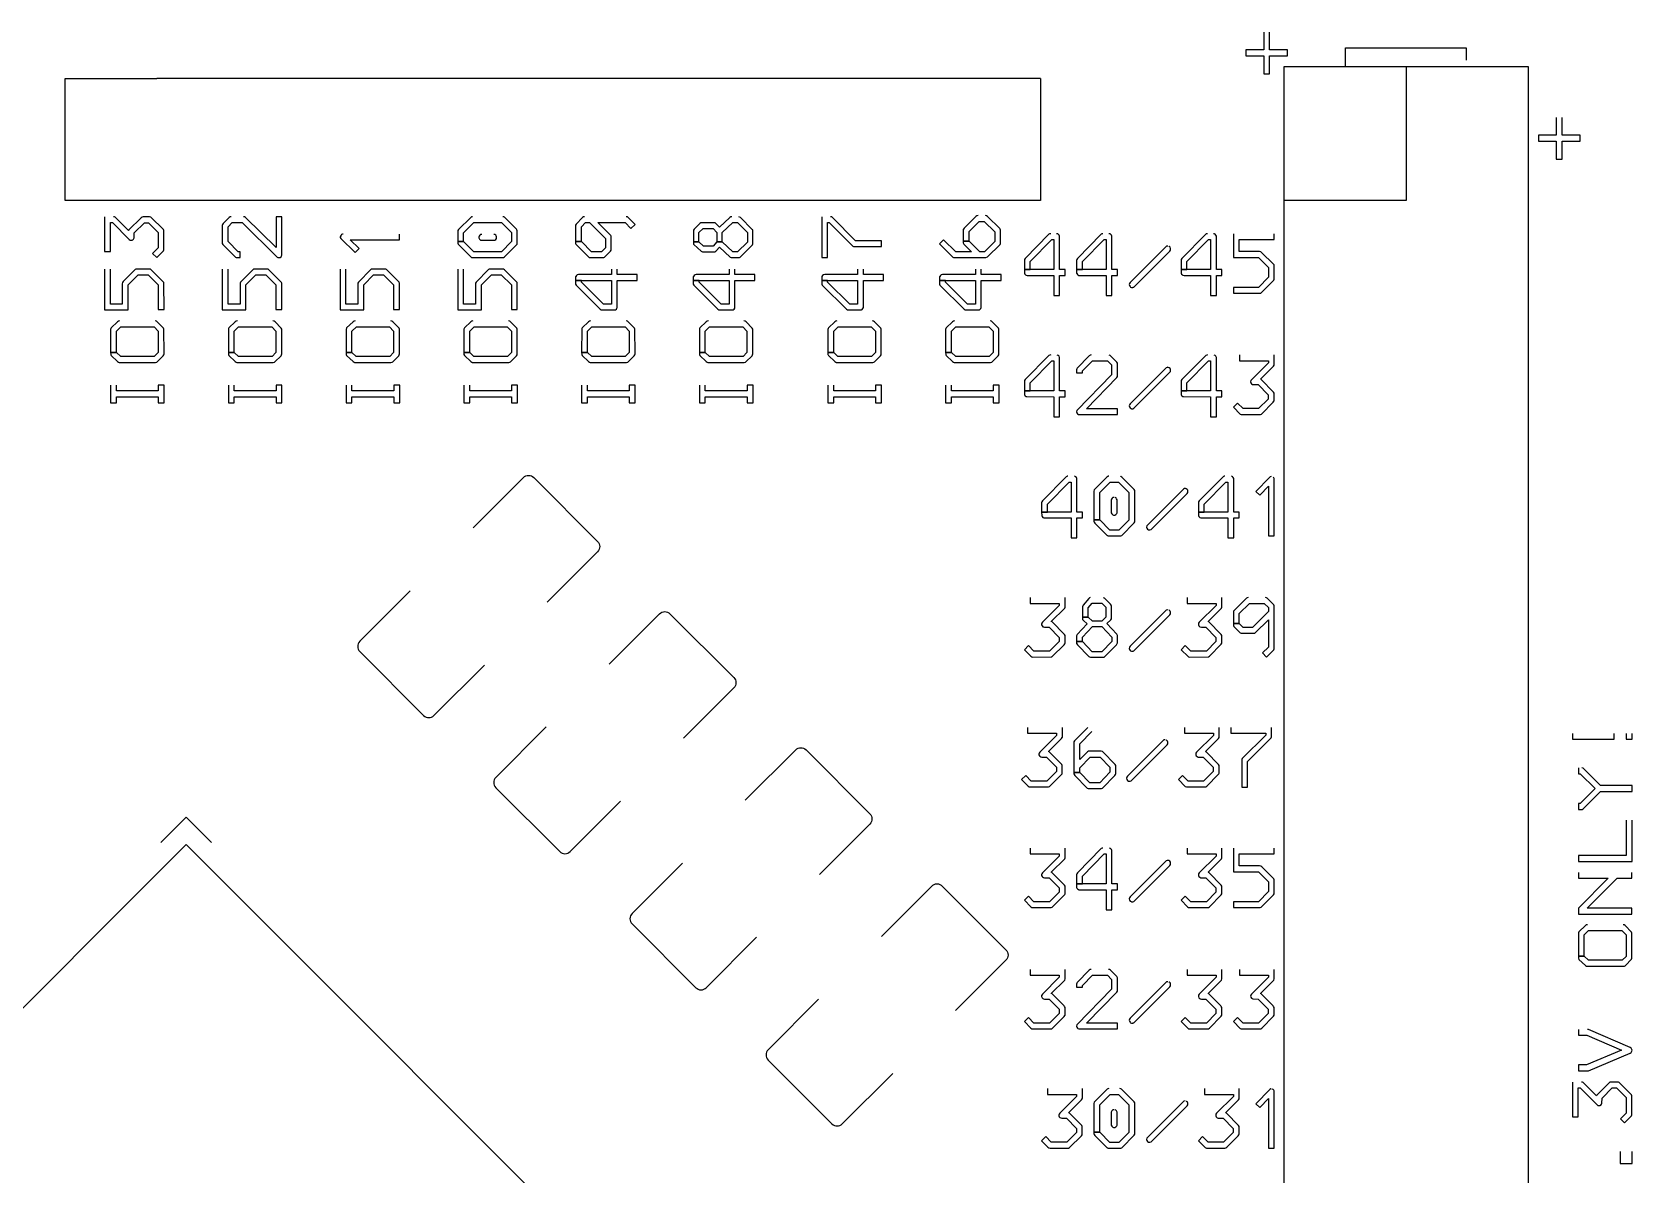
# Model space of a CAD drawing. Extents: x -1 to 99, y 1 to 53.
# Drawn here: x 65.62 to 98.96, y 29.22 to 53.04 of the extents above; entities that cross this region are included whole.
import ezdxf

# ---------------------------------------------------------------- set-up
doc = ezdxf.new("R2010")
doc.units = 0
doc.layers.add('gto', color=1, linetype='CONTINUOUS')

msp = doc.modelspace()

# ---------------------------------------------------------------- linework, layer by layer
at = {"layer": 'gto', "color": 1}
for points in [[(91.287783, 53.035306), (91.287783, 52.661925), (90.914402, 52.661925), (90.914402, 52.537465), (91.287783, 52.537465), (91.287783, 52.164084), (91.409703, 52.164084), (91.409703, 52.537465), (91.783084, 52.537465), (91.783084, 52.661925), (91.409703, 52.661925), (91.409703, 53.035306)], [(92.994406, 52.317775), (92.994406, 52.705105), (95.504181, 52.705105), (95.504181, 52.451105)], [(86.634993, 52.063774), (86.634993, 49.523769), (66.314953, 49.523769), (66.314953, 52.063774), (68.219956, 52.063774)], [(86.634993, 52.063774), (68.219956, 52.063774)], [(96.795144, 52.317775), (96.795144, 6.089682), (91.715133, 6.089682), (91.715133, 52.317775), (96.795144, 52.317775)], [(94.255139, 52.317775), (94.255139, 49.523769), (91.715133, 49.523769)], [(97.383795, 51.257303), (97.383795, 50.883922), (97.010414, 50.883922), (97.010414, 50.759462), (97.383795, 50.759462), (97.383795, 50.386081), (97.505715, 50.386081), (97.505715, 50.759462), (97.879096, 50.759462), (97.879096, 50.883922), (97.505715, 50.883922), (97.505715, 51.257303)], [(67.132834, 49.186178), (67.132834, 48.462277), (67.254755, 48.462277), (67.254755, 49.064258), (67.297935, 49.064258), (67.645915, 48.713737), (67.666745, 48.700017), (67.689095, 48.695957), (67.712465, 48.700017), (67.723135, 48.705607), (67.739895, 48.722877), (67.749045, 48.744217), (67.750056, 48.850898), (67.963416, 49.061718), (68.049776, 49.061718), (68.250437, 48.861058), (68.250437, 48.535937), (68.133596, 48.421637), (68.219956, 48.335277), (68.362197, 48.479037), (68.371347, 48.500377), (68.371347, 48.897638), (68.362197, 48.918968), (68.354577, 48.929638), (68.106676, 49.173478), (68.096006, 49.179068), (68.072636, 49.183638), (67.938016, 49.183638), (67.914656, 49.179068), (67.894836, 49.165858), (67.641345, 48.914398), (67.636265, 48.904238), (67.635755, 48.899158), (67.354835, 49.176018), (67.344165, 49.181608), (67.320795, 49.186178)], [(69.7719, 49.186178), (69.748539, 49.181608), (69.728719, 49.168398), (69.604259, 49.043938), (69.591059, 49.024128), (69.587499, 49.012948), (69.587499, 48.629917), (69.596639, 48.608577), (69.86233, 48.344927), (69.873, 48.339337), (69.89636, 48.335277), (69.95986, 48.335277), (69.95986, 48.457197), (69.91922, 48.457197), (69.708399, 48.668017), (69.708399, 48.977898), (69.79476, 49.064258), (70.0005, 49.064258), (70.733551, 48.344927), (70.744221, 48.339337), (70.767582, 48.335277), (70.789942, 48.339337), (70.810762, 48.353057), (70.823972, 48.372357), (70.827532, 48.383537), (70.828542, 49.186178), (70.706621, 49.186178), (70.706621, 48.543557), (70.06908, 49.168398), (70.04826, 49.181608), (70.0259, 49.186178)], [(74.80365, 49.186178), (74.78079, 49.181608), (74.76301, 49.168398), (74.511549, 48.919478), (74.498349, 48.898138), (74.494789, 48.887478), (74.493769, 48.673097), (74.615689, 48.673097), (74.615689, 48.848358), (74.82905, 49.064258), (75.405631, 49.064258), (75.613911, 48.855978), (75.613911, 48.668017), (75.403091, 48.457197), (74.82905, 48.457197), (74.615689, 48.673097), (74.493769, 48.673097), (74.494789, 48.634997), (74.503929, 48.613657), (74.77013, 48.344927), (74.77927, 48.339337), (74.80365, 48.335277), (75.438151, 48.336297), (75.449321, 48.339337), (75.469131, 48.353057), (75.725671, 48.609087), (75.731261, 48.618737), (75.734821, 48.630937), (75.734821, 48.893568), (75.725671, 48.914908), (75.718051, 48.924558), (75.465581, 49.176018), (75.455931, 49.181608), (75.431031, 49.186178)], [(77.135374, 49.186178), (77.112014, 49.181608), (77.092194, 49.168398), (76.957574, 49.035298), (76.948434, 49.013458), (76.947414, 48.668017), (77.069334, 48.668017), (77.069334, 48.975358), (77.158234, 49.064258), (77.236974, 49.064258), (77.569715, 48.734057), (77.569715, 48.535937), (77.490975, 48.457197), (77.280155, 48.457197), (77.069334, 48.668017), (76.947414, 48.668017), (76.948434, 48.630937), (76.951994, 48.618737), (76.957574, 48.609087), (77.221734, 48.344927), (77.231394, 48.339337), (77.257295, 48.335277), (77.527045, 48.336297), (77.538735, 48.339337), (77.548385, 48.344927), (77.673855, 48.469897), (77.687065, 48.489197), (77.690625, 48.500377), (77.690625, 48.770638), (77.687065, 48.782828), (77.681475, 48.792478), (77.409695, 49.064258), (77.978656, 49.064258), (78.103116, 48.939798), (78.189476, 49.026158), (78.047236, 49.168398), (78.027426, 49.181608), (78.004056, 49.186178)], [(80.2037, 49.186178), (80.18084, 49.182618), (80.16306, 49.173478), (79.94462, 48.970278), (79.86588, 49.050038), (79.85572, 49.056638), (79.8354, 49.061718), (79.581399, 49.061718), (79.559559, 49.057148), (79.540759, 49.043938), (79.418839, 48.927098), (79.407159, 48.907288), (79.403599, 48.883918), (79.403599, 48.662937), (79.517899, 48.662937), (79.517899, 48.858518), (79.604259, 48.942338), (79.81254, 48.942338), (79.89128, 48.861058), (79.89128, 48.665477), (80.00558, 48.665477), (80.00558, 48.858518), (80.22656, 49.069338), (80.320541, 49.069338), (80.531361, 48.858518), (80.531361, 48.657857), (80.320541, 48.457197), (80.22656, 48.457197), (80.00558, 48.665477), (79.89128, 48.665477), (79.81254, 48.576577), (79.616959, 48.576577), (79.517899, 48.662937), (79.403599, 48.662937), (79.403599, 48.617217), (79.409699, 48.605537), (79.562099, 48.471417), (79.591059, 48.458217), (79.8476, 48.458217), (79.87046, 48.468377), (79.88112, 48.477517), (79.9497, 48.553717), (80.17322, 48.346457), (80.19202, 48.336297), (80.345941, 48.335277), (80.367281, 48.339337), (80.377441, 48.344927), (80.627881, 48.591817), (80.635501, 48.604517), (80.641091, 48.619757), (80.643121, 48.634997), (80.643121, 48.911858), (80.627881, 48.922018), (80.386581, 49.168398), (80.348481, 49.186178)], [(82.078224, 49.186178), (82.078224, 48.335277), (82.200144, 48.335277), (82.200144, 49.064258), (82.235704, 49.064258), (82.726945, 48.575057), (82.736595, 48.568957), (82.748285, 48.564897), (83.320287, 48.563877), (83.320287, 48.685797), (82.784346, 48.685797), (82.295655, 49.176018), (82.286005, 49.181608), (82.261105, 49.186178)], [(85.334511, 49.209038), (85.311151, 49.204468), (85.291331, 49.191258), (85.04495, 48.949958), (85.03175, 48.928618), (85.02819, 48.917958), (85.02717, 48.675637), (85.14909, 48.675637), (85.14909, 48.878838), (85.359911, 49.087118), (85.464051, 49.087118), (85.682491, 48.871218), (85.682491, 48.668017), (85.469131, 48.457197), (85.370071, 48.457197), (85.14909, 48.675637), (85.02717, 48.675637), (85.02819, 48.640077), (85.03733, 48.618737), (85.19735, 48.457197), (84.87223, 48.457197), (84.618229, 48.708657), (84.534409, 48.624837), (84.8128, 48.344927), (84.82347, 48.339337), (84.84683, 48.335277), (85.494531, 48.335277), (85.535171, 48.353057), (85.794252, 48.611117), (85.803402, 48.632457), (85.803402, 48.907798), (85.794252, 48.929128), (85.786632, 48.939798), (85.532631, 49.191258), (85.511811, 49.204468), (85.489451, 49.209038)], [(72.106164, 48.825498), (72.088384, 48.822958), (72.073654, 48.815848), (72.061974, 48.803658), (72.045714, 48.770128), (72.046224, 48.756918), (72.056384, 48.736597), (72.357625, 48.441957), (72.436365, 48.528317), (72.248404, 48.708657), (73.282187, 48.708657), (73.282187, 48.825498)], [(74.99415, 48.817878), (74.97079, 48.813308), (74.95097, 48.800098), (74.93777, 48.780288), (74.93421, 48.769108), (74.93421, 48.744217), (74.94335, 48.722877), (74.96012, 48.705607), (74.97079, 48.700017), (74.99415, 48.695957), (75.255271, 48.696977), (75.266441, 48.700017), (75.286251, 48.713737), (75.299461, 48.733037), (75.303021, 48.744217), (75.303021, 48.769108), (75.293871, 48.790448), (75.286251, 48.800098), (75.266441, 48.813308), (75.24307, 48.817878)], [(86.848354, 48.833118), (86.822454, 48.828548), (86.812794, 48.822958), (86.317493, 48.320037), (86.304293, 48.298697), (86.300733, 48.288037), (86.299713, 48.086356), (86.421633, 48.086356), (86.421633, 48.251457), (86.873754, 48.711197), (86.911854, 48.711197), (86.911854, 48.086356), (86.299713, 48.086356), (86.300733, 48.012696), (86.309873, 47.991356), (86.327153, 47.974086), (86.337313, 47.968496), (86.360673, 47.964436), (86.911854, 47.964436), (86.911854, 47.547875), (87.033774, 47.547875), (87.033774, 47.964436), (87.148074, 47.964436), (87.148074, 48.086356), (87.033774, 48.086356), (87.032764, 48.784348), (87.023614, 48.805688), (87.006854, 48.822958), (86.996184, 48.828548), (86.972814, 48.833118)], [(87.935476, 48.833118), (87.911606, 48.828548), (87.901956, 48.822958), (87.407155, 48.320037), (87.391915, 48.298697), (87.386835, 48.276857), (87.386835, 48.086356), (87.508755, 48.086356), (87.508755, 48.251457), (87.963416, 48.711197), (88.001516, 48.711197), (88.001516, 48.086356), (87.386835, 48.086356), (87.388365, 48.012696), (87.391915, 48.001516), (87.407155, 47.982216), (87.416305, 47.974086), (87.436625, 47.965456), (88.001516, 47.964436), (88.001516, 47.547875), (88.123436, 47.547875), (88.123436, 47.964436), (88.237736, 47.964436), (88.237736, 48.086356), (88.123436, 48.086356), (88.122426, 48.784348), (88.113276, 48.805688), (88.096516, 48.822958), (88.085846, 48.828548), (88.062476, 48.833118)], [(90.1148, 48.833118), (90.08991, 48.828548), (90.07162, 48.815338), (89.583939, 48.320037), (89.570739, 48.298697), (89.567179, 48.288037), (89.566159, 48.086356), (89.688079, 48.086356), (89.688079, 48.251457), (90.1402, 48.711197), (90.18084, 48.711197), (90.18084, 48.086356), (89.566159, 48.086356), (89.567179, 48.012696), (89.576319, 47.991356), (89.593599, 47.974086), (89.603759, 47.968496), (89.627119, 47.964436), (90.18084, 47.964436), (90.18084, 47.547875), (90.302761, 47.547875), (90.302761, 47.964436), (90.414521, 47.964436), (90.414521, 48.086356), (90.302761, 48.086356), (90.301751, 48.784348), (90.291591, 48.805688), (90.273301, 48.822958), (90.263651, 48.828548), (90.2418, 48.833118)], [(90.655821, 48.833118), (90.655821, 48.340357), (91.176522, 48.340357), (91.384803, 48.132076), (91.384803, 47.926336), (91.176522, 47.715515), (90.660901, 47.715515), (90.660901, 47.593595), (91.212592, 47.594615), (91.224282, 47.597655), (91.234442, 47.603245), (91.496563, 47.866896), (91.505713, 47.888236), (91.505713, 48.170176), (91.502153, 48.181356), (91.496563, 48.190496), (91.235962, 48.450597), (91.225292, 48.457197), (91.201922, 48.462277), (90.777742, 48.462277), (90.777742, 48.711197), (91.506723, 48.711197), (91.506723, 48.833118)], [(89.286759, 48.576577), (89.262889, 48.572007), (89.253239, 48.566417), (88.504437, 47.817116), (88.489197, 47.797306), (88.484117, 47.773936), (88.489197, 47.751586), (88.504437, 47.730755), (88.513587, 47.722625), (88.533907, 47.713995), (88.557277, 47.713995), (88.568447, 47.717035), (88.579117, 47.722625), (89.329939, 48.472437), (89.343149, 48.491737), (89.346709, 48.502917), (89.346709, 48.528317), (89.337559, 48.550157), (89.320799, 48.566417), (89.310129, 48.572007)], [(67.132834, 48.096516), (67.132834, 47.245614), (67.625595, 47.245614), (67.625595, 47.768856), (67.833876, 47.974596), (68.039616, 47.974596), (68.250437, 47.766316), (68.250437, 47.253235), (68.372357, 47.253235), (68.371347, 47.804416), (68.367787, 47.815596), (68.362197, 47.824736), (68.099056, 48.086356), (68.088386, 48.091946), (68.065016, 48.096516), (67.808476, 48.096516), (67.784606, 48.091946), (67.774946, 48.086356), (67.523995, 47.834896), (67.508755, 47.815086), (67.503675, 47.791716), (67.503675, 47.367535), (67.254755, 47.367535), (67.254755, 48.096516)], [(69.586479, 48.096516), (69.586479, 47.245614), (70.07924, 47.245614), (70.07924, 47.768856), (70.287521, 47.974596), (70.493261, 47.974596), (70.704081, 47.766316), (70.704081, 47.253235), (70.826002, 47.253235), (70.824992, 47.804416), (70.821432, 47.815596), (70.815842, 47.824736), (70.552701, 48.086356), (70.542031, 48.091946), (70.518661, 48.096516), (70.262121, 48.096516), (70.23774, 48.091946), (70.2286, 48.086356), (69.9685, 47.825246), (69.95834, 47.803906), (69.95732, 47.367535), (69.708399, 47.367535), (69.708399, 48.096516)], [(72.040124, 48.096516), (72.040124, 47.245614), (72.532885, 47.245614), (72.532885, 47.768856), (72.741165, 47.974596), (72.946906, 47.974596), (73.157726, 47.766316), (73.157726, 47.253235), (73.279647, 47.253235), (73.278637, 47.804416), (73.275077, 47.815596), (73.269487, 47.824736), (73.006346, 48.086356), (72.995676, 48.091946), (72.972306, 48.096516), (72.715765, 48.096516), (72.691385, 48.091946), (72.682235, 48.086356), (72.422145, 47.825246), (72.411985, 47.803906), (72.410965, 47.367535), (72.162044, 47.367535), (72.162044, 48.096516)], [(74.493769, 48.096516), (74.493769, 47.245614), (74.98653, 47.245614), (74.98653, 47.768856), (75.19481, 47.974596), (75.400551, 47.974596), (75.611371, 47.766316), (75.611371, 47.253235), (75.733291, 47.253235), (75.732281, 47.804416), (75.728721, 47.815596), (75.723131, 47.824736), (75.469131, 48.078736), (75.449321, 48.091946), (75.425951, 48.096516), (75.16941, 48.096516), (75.14503, 48.091946), (75.13589, 48.086356), (74.87579, 47.825246), (74.86563, 47.803906), (74.86461, 47.367535), (74.615689, 47.367535), (74.615689, 48.096516)], [(77.694175, 48.096516), (77.694175, 47.982216), (77.008374, 47.982216), (76.985014, 47.977646), (76.965194, 47.964436), (76.951994, 47.943096), (76.948434, 47.932436), (76.947414, 47.860296), (77.694175, 47.860296), (77.694175, 47.367535), (77.529075, 47.367535), (77.069334, 47.822196), (77.069334, 47.860296), (76.947414, 47.860296), (76.948434, 47.781046), (76.957574, 47.759206), (77.460495, 47.263395), (77.481325, 47.249674), (77.503675, 47.245614), (77.767336, 47.246634), (77.778506, 47.249674), (77.798316, 47.263395), (77.811526, 47.284225), (77.815086, 47.294895), (77.816096, 47.860296), (78.232656, 47.860296), (78.232656, 47.982216), (77.816096, 47.982216), (77.816096, 48.096516)], [(80.14782, 48.096516), (80.14782, 47.982216), (79.462019, 47.982216), (79.438659, 47.977646), (79.418839, 47.964436), (79.405639, 47.943096), (79.402079, 47.932436), (79.401059, 47.860296), (80.14782, 47.860296), (80.14782, 47.367535), (79.98272, 47.367535), (79.522979, 47.822196), (79.522979, 47.860296), (79.401059, 47.860296), (79.402079, 47.781046), (79.411219, 47.759206), (79.91414, 47.263395), (79.93497, 47.249674), (79.95732, 47.245614), (80.22097, 47.246634), (80.23215, 47.249674), (80.251961, 47.263395), (80.265171, 47.284225), (80.268731, 47.294895), (80.269741, 47.860296), (80.686301, 47.860296), (80.686301, 47.982216), (80.269741, 47.982216), (80.269741, 48.096516)], [(82.824986, 48.096516), (82.824986, 47.982216), (82.139184, 47.982216), (82.115824, 47.977646), (82.096004, 47.964436), (82.082804, 47.943096), (82.079244, 47.932436), (82.078224, 47.860296), (82.824986, 47.860296), (82.824986, 47.367535), (82.659885, 47.367535), (82.200144, 47.822196), (82.200144, 47.860296), (82.078224, 47.860296), (82.079244, 47.781046), (82.088384, 47.759206), (82.591305, 47.263395), (82.612135, 47.249674), (82.634485, 47.245614), (82.898146, 47.246634), (82.909316, 47.249674), (82.919986, 47.255265), (82.936746, 47.273555), (82.945896, 47.294895), (82.946906, 47.860296), (83.363467, 47.860296), (83.363467, 47.982216), (82.946906, 47.982216), (82.946906, 48.096516)], [(85.278631, 48.096516), (85.278631, 47.982216), (84.592829, 47.982216), (84.569469, 47.977646), (84.549649, 47.964436), (84.536449, 47.943096), (84.532889, 47.932436), (84.531869, 47.860296), (85.278631, 47.860296), (85.278631, 47.367535), (85.11353, 47.367535), (84.653789, 47.822196), (84.653789, 47.860296), (84.531869, 47.860296), (84.532889, 47.781046), (84.542029, 47.759206), (85.04495, 47.263395), (85.06578, 47.249674), (85.08813, 47.245614), (85.351791, 47.246634), (85.362961, 47.249674), (85.373631, 47.255265), (85.390391, 47.273555), (85.399541, 47.294895), (85.400551, 47.860296), (85.817112, 47.860296), (85.817112, 47.982216), (85.400551, 47.982216), (85.400551, 48.096516)], [(67.447795, 47.017014), (67.424435, 47.012444), (67.404615, 46.999234), (67.271525, 46.869694), (67.264915, 46.860044), (67.259835, 46.834134), (67.259835, 46.359153), (67.381755, 46.359153), (67.381755, 46.806194), (67.473195, 46.895094), (68.164076, 46.895094), (68.250437, 46.806194), (68.250437, 46.356613), (68.169156, 46.277873), (67.470655, 46.277873), (67.381755, 46.359153), (67.259835, 46.359153), (67.261365, 46.318003), (67.264915, 46.306323), (67.271525, 46.296163), (67.404615, 46.171192), (67.424935, 46.155952), (67.435095, 46.151892), (68.194556, 46.150872), (68.219956, 46.154932), (68.230626, 46.160522), (68.357117, 46.288033), (68.368297, 46.307333), (68.372357, 46.331213), (68.371347, 46.843784), (68.362197, 46.865124), (68.232656, 46.999234), (68.214376, 47.012444), (68.189476, 47.017014)], [(69.90144, 47.017014), (69.87808, 47.012444), (69.85826, 46.999234), (69.724659, 46.869694), (69.718559, 46.860044), (69.714499, 46.847854), (69.713479, 46.359153), (69.8354, 46.359153), (69.8354, 46.806194), (69.92684, 46.895094), (70.617721, 46.895094), (70.704081, 46.806194), (70.704081, 46.356613), (70.622801, 46.277873), (69.9243, 46.277873), (69.8354, 46.359153), (69.713479, 46.359153), (69.714499, 46.318003), (69.724659, 46.296163), (69.85826, 46.171192), (69.87858, 46.155952), (69.88874, 46.151892), (70.648201, 46.150872), (70.673601, 46.154932), (70.684271, 46.160522), (70.810762, 46.288033), (70.821942, 46.307333), (70.826002, 46.331213), (70.824992, 46.843784), (70.815842, 46.865124), (70.686301, 46.999234), (70.668021, 47.012444), (70.643121, 47.017014)], [(72.355085, 47.017014), (72.331725, 47.012444), (72.311905, 46.999234), (72.178304, 46.869694), (72.172204, 46.860044), (72.168144, 46.847854), (72.167124, 46.359153), (72.289045, 46.359153), (72.289045, 46.806194), (72.380485, 46.895094), (73.071366, 46.895094), (73.157726, 46.806194), (73.157726, 46.356613), (73.076446, 46.277873), (72.377945, 46.277873), (72.289045, 46.359153), (72.167124, 46.359153), (72.168144, 46.318003), (72.178304, 46.296163), (72.311905, 46.171192), (72.332225, 46.155952), (72.342385, 46.151892), (73.101846, 46.150872), (73.127246, 46.154932), (73.137916, 46.160522), (73.264407, 46.288033), (73.275587, 46.307333), (73.279647, 46.331213), (73.278637, 46.843784), (73.269487, 46.865124), (73.139946, 46.999234), (73.121666, 47.012444), (73.096766, 47.017014)], [(74.80873, 47.017014), (74.78537, 47.012444), (74.76555, 46.999234), (74.631949, 46.869694), (74.625849, 46.860044), (74.621789, 46.847854), (74.620769, 46.359153), (74.742689, 46.359153), (74.742689, 46.806194), (74.83413, 46.895094), (75.525011, 46.895094), (75.611371, 46.806194), (75.611371, 46.356613), (75.530091, 46.277873), (74.83159, 46.277873), (74.742689, 46.359153), (74.620769, 46.359153), (74.621789, 46.318003), (74.631949, 46.296163), (74.76555, 46.171192), (74.78587, 46.155952), (74.79603, 46.151892), (75.555491, 46.150872), (75.580891, 46.154932), (75.591561, 46.160522), (75.718051, 46.288033), (75.729231, 46.307333), (75.733291, 46.331213), (75.732281, 46.843784), (75.723131, 46.865124), (75.593591, 46.999234), (75.575311, 47.012444), (75.550411, 47.017014)], [(77.262375, 47.017014), (77.239014, 47.012444), (77.219194, 46.999234), (77.085594, 46.869694), (77.079494, 46.860044), (77.075434, 46.847854), (77.074414, 46.359153), (77.196334, 46.359153), (77.196334, 46.806194), (77.287775, 46.895094), (77.978656, 46.895094), (78.065016, 46.806194), (78.065016, 46.356613), (77.983736, 46.277873), (77.285235, 46.277873), (77.196334, 46.359153), (77.074414, 46.359153), (77.075434, 46.318003), (77.085594, 46.296163), (77.219194, 46.171192), (77.239514, 46.155952), (77.249674, 46.151892), (78.009136, 46.150872), (78.034536, 46.154932), (78.045206, 46.160522), (78.171696, 46.288033), (78.182876, 46.307333), (78.186936, 46.331213), (78.185926, 46.843784), (78.176776, 46.865124), (78.047236, 46.999234), (78.028956, 47.012444), (78.004056, 47.017014)], [(79.716019, 47.017014), (79.692659, 47.012444), (79.672839, 46.999234), (79.539239, 46.869694), (79.533139, 46.860044), (79.529079, 46.847854), (79.528059, 46.359153), (79.649979, 46.359153), (79.649979, 46.806194), (79.741419, 46.895094), (80.432301, 46.895094), (80.518661, 46.806194), (80.518661, 46.356613), (80.437381, 46.277873), (79.738879, 46.277873), (79.649979, 46.359153), (79.528059, 46.359153), (79.529079, 46.318003), (79.539239, 46.296163), (79.672839, 46.171192), (79.693159, 46.155952), (79.703319, 46.151892), (80.462781, 46.150872), (80.488181, 46.154932), (80.498851, 46.160522), (80.625341, 46.288033), (80.636521, 46.307333), (80.640581, 46.331213), (80.639571, 46.843784), (80.630421, 46.865124), (80.500881, 46.999234), (80.482601, 47.012444), (80.457701, 47.017014)], [(82.393185, 47.017014), (82.369825, 47.012444), (82.350005, 46.999234), (82.216914, 46.869694), (82.210304, 46.860044), (82.205224, 46.834134), (82.205224, 46.359153), (82.327145, 46.359153), (82.327145, 46.806194), (82.418585, 46.895094), (83.109466, 46.895094), (83.195826, 46.806194), (83.195826, 46.356613), (83.114546, 46.277873), (82.416045, 46.277873), (82.327145, 46.359153), (82.205224, 46.359153), (82.206754, 46.318003), (82.210304, 46.306323), (82.216914, 46.296163), (82.350005, 46.171192), (82.370325, 46.155952), (82.380485, 46.151892), (83.139946, 46.150872), (83.165346, 46.154932), (83.176016, 46.160522), (83.302507, 46.288033), (83.314197, 46.307333), (83.317747, 46.331213), (83.316737, 46.843784), (83.307587, 46.865124), (83.178046, 46.999234), (83.159756, 47.012444), (83.134866, 47.017014)], [(84.84683, 47.017014), (84.82347, 47.012444), (84.80365, 46.999234), (84.670559, 46.869694), (84.663949, 46.860044), (84.658869, 46.834134), (84.658869, 46.359153), (84.78079, 46.359153), (84.78079, 46.806194), (84.87223, 46.895094), (85.563111, 46.895094), (85.649471, 46.806194), (85.649471, 46.356613), (85.568191, 46.277873), (84.86969, 46.277873), (84.78079, 46.359153), (84.658869, 46.359153), (84.660399, 46.318003), (84.663949, 46.306323), (84.670559, 46.296163), (84.80365, 46.171192), (84.82397, 46.155952), (84.83413, 46.151892), (85.593591, 46.150872), (85.618991, 46.154932), (85.629661, 46.160522), (85.756152, 46.288033), (85.767332, 46.307333), (85.771392, 46.331213), (85.770382, 46.843784), (85.761232, 46.865124), (85.631691, 46.999234), (85.613411, 47.012444), (85.588511, 47.017014)], [(86.848354, 46.306323), (86.834134, 46.305303), (86.812794, 46.296673), (86.317493, 45.793242), (86.304293, 45.772412), (86.299713, 45.750062), (86.299713, 45.559561), (86.421633, 45.559561), (86.421633, 45.724661), (86.873754, 46.184402), (86.911854, 46.184402), (86.911854, 45.559561), (86.299713, 45.559561), (86.300733, 45.486411), (86.309873, 45.465071), (86.317493, 45.455421), (86.337313, 45.442211), (86.348483, 45.438651), (86.911854, 45.437641), (86.911854, 45.02108), (87.033774, 45.02108), (87.033774, 45.437641), (87.148074, 45.437641), (87.148074, 45.559561), (87.033774, 45.559561), (87.032764, 46.257553), (87.023614, 46.279393), (87.006854, 46.296673), (86.985014, 46.305303)], [(87.694175, 46.306323), (87.671825, 46.301753), (87.661155, 46.296673), (87.650995, 46.288543), (87.398525, 46.030472), (87.391915, 46.019812), (87.386835, 45.996442), (87.386835, 45.932942), (87.508755, 45.932942), (87.508755, 45.973582), (87.722115, 46.184402), (88.029456, 46.184402), (88.118356, 46.098042), (88.118356, 45.892302), (87.398525, 45.15925), (87.391915, 45.14859), (87.386835, 45.12522), (87.391915, 45.10287), (87.407155, 45.08204), (87.426465, 45.06883), (87.436625, 45.06527), (88.240276, 45.06426), (88.240276, 45.18618), (87.597655, 45.18618), (88.229106, 45.834392), (88.239266, 45.855722), (88.239266, 46.133092), (88.229106, 46.154932), (88.098036, 46.288543), (88.087876, 46.296673), (88.066036, 46.305303)], [(89.286759, 46.049782), (89.273559, 46.048762), (89.253239, 46.040132), (88.504437, 45.290321), (88.489197, 45.270511), (88.484117, 45.24714), (88.489197, 45.22479), (88.504437, 45.20396), (88.523747, 45.19075), (88.533907, 45.18719), (88.557277, 45.18719), (88.579117, 45.19634), (89.329939, 45.945642), (89.343149, 45.965452), (89.346709, 45.976632), (89.346709, 46.002032), (89.337559, 46.023872), (89.320799, 46.040132), (89.298959, 46.048762)], [(90.1148, 46.306323), (90.1016, 46.305303), (90.08026, 46.296673), (89.583939, 45.793242), (89.570739, 45.772412), (89.566159, 45.750062), (89.566159, 45.559561), (89.688079, 45.559561), (89.688079, 45.724661), (90.1402, 46.184402), (90.18084, 46.184402), (90.18084, 45.559561), (89.566159, 45.559561), (89.567179, 45.486411), (89.576319, 45.465071), (89.583939, 45.455421), (89.603759, 45.442211), (89.614929, 45.438651), (90.18084, 45.437641), (90.18084, 45.02108), (90.302761, 45.02108), (90.302761, 45.437641), (90.414521, 45.437641), (90.414521, 45.559561), (90.302761, 45.559561), (90.301751, 46.257553), (90.291591, 46.279393), (90.273301, 46.296673), (90.252981, 46.305303)], [(90.780282, 46.306323), (90.780282, 46.184402), (91.384803, 46.184402), (91.384803, 46.141222), (91.025652, 45.783082), (91.019042, 45.772412), (91.013962, 45.750062), (91.019042, 45.726691), (91.034282, 45.706881), (91.053592, 45.693671), (91.063752, 45.690111), (91.171442, 45.689101), (91.382263, 45.475741), (91.382263, 45.389381), (91.181602, 45.18872), (90.856482, 45.18872), (90.739641, 45.305561), (90.655821, 45.2192), (90.799592, 45.07696), (90.819912, 45.06781), (91.218182, 45.06781), (91.238502, 45.07696), (91.486403, 45.323341), (91.499613, 45.343151), (91.503173, 45.354331), (91.503173, 45.513331), (91.494023, 45.535171), (91.237482, 45.793242), (91.227322, 45.800862), (91.217162, 45.803402), (91.488943, 46.075182), (91.502153, 46.094992), (91.505713, 46.106172), (91.506723, 46.306323)], [(67.259835, 45.680971), (67.259835, 45.310131), (67.381755, 45.310131), (67.381755, 45.434591), (68.252977, 45.434591), (68.252977, 45.310131), (68.377437, 45.310131), (68.377437, 45.680971), (68.252977, 45.680971), (68.252977, 45.556511), (67.381755, 45.556511), (67.381755, 45.680971)], [(69.713479, 45.680971), (69.713479, 45.310131), (69.8354, 45.310131), (69.8354, 45.434591), (70.706621, 45.434591), (70.706621, 45.310131), (70.831082, 45.310131), (70.831082, 45.680971), (70.706621, 45.680971), (70.706621, 45.556511), (69.8354, 45.556511), (69.8354, 45.680971)], [(72.167124, 45.680971), (72.167124, 45.310131), (72.289045, 45.310131), (72.289045, 45.434591), (73.160266, 45.434591), (73.160266, 45.310131), (73.284727, 45.310131), (73.284727, 45.680971), (73.160266, 45.680971), (73.160266, 45.556511), (72.289045, 45.556511), (72.289045, 45.680971)], [(74.620769, 45.680971), (74.620769, 45.310131), (74.742689, 45.310131), (74.742689, 45.434591), (75.613911, 45.434591), (75.613911, 45.310131), (75.738371, 45.310131), (75.738371, 45.680971), (75.613911, 45.680971), (75.613911, 45.556511), (74.742689, 45.556511), (74.742689, 45.680971)], [(77.074414, 45.680971), (77.074414, 45.310131), (77.196334, 45.310131), (77.196334, 45.434591), (78.067556, 45.434591), (78.067556, 45.310131), (78.192016, 45.310131), (78.192016, 45.680971), (78.067556, 45.680971), (78.067556, 45.556511), (77.196334, 45.556511), (77.196334, 45.680971)], [(79.528059, 45.680971), (79.528059, 45.310131), (79.649979, 45.310131), (79.649979, 45.434591), (80.521201, 45.434591), (80.521201, 45.310131), (80.645661, 45.310131), (80.645661, 45.680971), (80.521201, 45.680971), (80.521201, 45.556511), (79.649979, 45.556511), (79.649979, 45.680971)], [(82.205224, 45.680971), (82.205224, 45.310131), (82.327145, 45.310131), (82.327145, 45.434591), (83.198366, 45.434591), (83.198366, 45.310131), (83.322827, 45.310131), (83.322827, 45.680971), (83.198366, 45.680971), (83.198366, 45.556511), (82.327145, 45.556511), (82.327145, 45.680971)], [(84.658869, 45.680971), (84.658869, 45.310131), (84.78079, 45.310131), (84.78079, 45.434591), (85.652011, 45.434591), (85.652011, 45.310131), (85.776472, 45.310131), (85.776472, 45.680971), (85.652011, 45.680971), (85.652011, 45.556511), (84.78079, 45.556511), (84.78079, 45.680971)], [(74.81249, 42.702615), (75.862532, 43.752648)], [(76.078052, 43.752648), (77.407715, 42.422985)], [(87.209034, 43.780028), (87.194814, 43.779018), (87.183134, 43.775458), (87.173474, 43.769868), (86.678173, 43.266947), (86.664973, 43.246126), (86.660393, 43.223766), (86.660393, 43.033266), (86.782314, 43.033266), (86.782314, 43.198366), (87.234434, 43.658107), (87.272535, 43.658107), (87.272535, 43.033266), (86.660393, 43.033266), (86.661413, 42.960116), (86.670553, 42.938276), (86.687323, 42.921506), (86.709163, 42.912366), (87.272535, 42.911346), (87.272535, 42.494785), (87.394455, 42.494785), (87.394455, 42.911346), (87.508755, 42.911346), (87.508755, 43.033266), (87.394455, 43.033266), (87.393445, 43.731267), (87.384295, 43.752598), (87.367535, 43.769868), (87.345695, 43.779018)], [(88.062476, 43.780028), (88.049276, 43.779018), (88.037586, 43.775458), (88.019296, 43.762248), (87.759206, 43.503677), (87.752596, 43.494027), (87.747515, 43.470147), (87.747515, 42.870706), (87.869436, 42.870706), (87.869436, 43.444747), (88.085336, 43.658107), (88.263137, 43.658107), (88.479037, 43.444747), (88.479037, 42.868166), (88.268217, 42.659885), (88.082796, 42.659885), (87.869436, 42.870706), (87.747515, 42.870706), (87.749045, 42.835656), (87.752596, 42.824486), (87.767836, 42.804666), (88.022856, 42.548125), (88.032506, 42.542545), (88.044196, 42.538985), (88.307337, 42.538985), (88.327657, 42.548125), (88.589787, 42.807716), (88.599947, 42.829566), (88.599947, 43.482347), (88.589787, 43.502667), (88.331717, 43.762248), (88.311907, 43.775458), (88.300737, 43.779018)], [(90.475481, 43.780028), (90.462281, 43.779018), (90.450591, 43.775458), (90.432301, 43.762248), (89.94462, 43.266947), (89.93142, 43.246126), (89.92684, 43.223766), (89.92684, 43.033266), (90.04876, 43.033266), (90.04876, 43.198366), (90.500881, 43.658107), (90.541521, 43.658107), (90.541521, 43.033266), (89.92684, 43.033266), (89.92786, 42.960116), (89.937, 42.938276), (89.95377, 42.921506), (89.97561, 42.912366), (90.541521, 42.911346), (90.541521, 42.494785), (90.663441, 42.494785), (90.663441, 42.911346), (90.775202, 42.911346), (90.775202, 43.033266), (90.663441, 43.033266), (90.662431, 43.731267), (90.652271, 43.752598), (90.633981, 43.769868), (90.613661, 43.779018)], [(91.445763, 43.774948), (91.425443, 43.769868), (91.405123, 43.754628), (91.123182, 43.462527), (91.209542, 43.383787), (91.389883, 43.571747), (91.389883, 42.537965), (91.506723, 42.537965), (91.506723, 43.713987), (91.504183, 43.731767), (91.497073, 43.746507), (91.485393, 43.758188)], [(89.647439, 43.523487), (89.634239, 43.522477), (89.613919, 43.513327), (88.865118, 42.764026), (88.849878, 42.744215), (88.844798, 42.720845), (88.849878, 42.698495), (88.865118, 42.677665), (88.884428, 42.664465), (88.894588, 42.660905), (88.917958, 42.660905), (88.939798, 42.670045), (89.690619, 43.419347), (89.703829, 43.439167), (89.707389, 43.450337), (89.707389, 43.475737), (89.703829, 43.487427), (89.690619, 43.505707), (89.670809, 43.518917), (89.659639, 43.522477)], [(88.171696, 43.340607), (88.158496, 43.339597), (88.146806, 43.336037), (88.128516, 43.322827), (88.115316, 43.303017), (88.111756, 43.291847), (88.111756, 43.018536), (88.120896, 42.996696), (88.137156, 42.979926), (88.146806, 42.974346), (88.158496, 42.970786), (88.182876, 42.970786), (88.204716, 42.979926), (88.214876, 42.987546), (88.228086, 43.007366), (88.231646, 43.018536), (88.231646, 43.291847), (88.222496, 43.313177), (88.214876, 43.322827), (88.194056, 43.336037)], [(77.407715, 42.207464), (76.357683, 41.157422)], [(73.502607, 41.392733), (72.452575, 40.342691)], [(86.424173, 41.253743), (86.424173, 41.131822), (87.028694, 41.131822), (87.028694, 41.088642), (86.675633, 40.740661), (86.662433, 40.719321), (86.658873, 40.708661), (86.658873, 40.684781), (86.668013, 40.663441), (86.685793, 40.646171), (86.696463, 40.640581), (86.718813, 40.636521), (86.815334, 40.636521), (87.026154, 40.423161), (87.026154, 40.336801), (86.825494, 40.13614), (86.500373, 40.13614), (86.383533, 40.252981), (86.299713, 40.16662), (86.431793, 40.032), (86.452623, 40.01828), (86.474973, 40.01422), (86.860554, 40.01523), (86.871724, 40.01828), (86.882394, 40.02387), (87.130294, 40.270761), (87.143504, 40.290061), (87.147064, 40.301241), (87.147064, 40.460751), (87.137914, 40.482091), (87.130294, 40.491741), (86.876294, 40.744721), (86.861054, 40.750822), (87.140454, 41.031742), (87.149604, 41.053082), (87.150614, 41.253743)], [(87.671315, 41.251203), (87.659125, 41.244592), (87.643375, 41.230882), (87.526535, 41.094232), (87.508755, 41.060702), (87.508755, 40.842262), (87.630675, 40.842262), (87.630675, 41.037842), (87.714495, 41.136902), (87.912616, 41.136902), (87.996436, 41.050542), (87.996436, 40.842262), (87.915156, 40.763522), (87.717035, 40.763522), (87.630675, 40.842262), (87.508755, 40.842262), (87.510285, 40.806702), (87.513835, 40.795022), (87.529075, 40.773682), (87.607815, 40.705101), (87.398525, 40.481581), (87.391915, 40.471931), (87.386835, 40.453641), (87.386835, 40.334261), (87.508755, 40.334261), (87.508755, 40.428241), (87.719575, 40.649221), (87.912616, 40.649221), (88.120896, 40.428241), (88.120896, 40.334261), (87.912616, 40.12344), (87.711955, 40.12344), (87.508755, 40.334261), (87.386835, 40.334261), (87.388365, 40.297681), (87.391915, 40.287021), (87.407155, 40.268221), (87.643375, 40.02692), (87.656075, 40.0193), (87.678935, 40.01168), (87.965956, 40.01168), (87.972566, 40.02133), (88.219956, 40.268221), (88.237236, 40.296161), (88.240276, 40.306321), (88.239266, 40.462781), (88.236726, 40.473961), (88.225036, 40.491741), (88.021836, 40.710181), (88.104646, 40.788922), (88.114806, 40.809242), (88.115816, 41.073402), (88.111246, 41.094732), (88.098036, 41.114042), (87.970536, 41.242562), (87.948686, 41.250183)], [(89.693159, 41.253743), (89.693159, 41.131822), (90.295141, 41.131822), (90.295141, 41.088642), (89.94462, 40.740661), (89.93142, 40.719321), (89.92786, 40.708661), (89.92786, 40.684781), (89.937, 40.663441), (89.95428, 40.646171), (89.96444, 40.640581), (89.9878, 40.636521), (90.08178, 40.636521), (90.292601, 40.423161), (90.292601, 40.336801), (90.09194, 40.13614), (89.76682, 40.13614), (89.652519, 40.252981), (89.566159, 40.16662), (89.710439, 40.02387), (89.720599, 40.01828), (89.743959, 40.01422), (90.12852, 40.01523), (90.1397, 40.01828), (90.16052, 40.032), (90.404361, 40.279901), (90.413511, 40.301241), (90.413511, 40.460751), (90.404361, 40.482091), (90.396741, 40.491741), (90.14528, 40.744721), (90.13004, 40.750822), (90.406901, 41.031742), (90.416051, 41.053082), (90.417061, 41.253743)], [(90.963162, 41.253743), (90.939292, 41.249172), (90.929642, 41.243582), (90.665981, 40.979422), (90.660401, 40.969772), (90.656841, 40.957582), (90.655821, 40.710181), (90.777742, 40.710181), (90.777742, 40.921002), (90.988562, 41.131822), (91.295903, 41.131822), (91.384803, 41.042922), (91.384803, 40.964182), (91.054602, 40.631441), (90.856482, 40.631441), (90.777742, 40.710181), (90.655821, 40.710181), (90.656841, 40.674111), (90.665981, 40.652271), (90.799592, 40.519171), (90.819912, 40.510541), (91.077462, 40.509521), (91.102362, 40.513581), (91.112522, 40.519171), (91.384803, 40.791462), (91.384803, 40.2225), (91.260343, 40.09804), (91.346703, 40.01168), (91.496563, 40.16306), (91.505713, 40.1844), (91.505713, 41.077972), (91.496563, 41.099312), (91.356363, 41.243582), (91.346203, 41.249172), (91.321303, 41.253743)], [(77.648835, 39.86624), (78.698877, 40.916272)], [(78.914398, 40.916272), (80.24406, 39.586609)], [(89.286759, 40.997202), (89.262889, 40.992632), (89.253239, 40.987042), (88.504437, 40.23774), (88.489197, 40.21793), (88.484117, 40.19456), (88.489197, 40.17221), (88.504437, 40.15138), (88.513587, 40.14325), (88.533907, 40.13462), (88.557277, 40.13462), (88.568447, 40.13766), (88.579117, 40.14325), (89.329939, 40.893062), (89.343149, 40.912362), (89.346709, 40.923542), (89.346709, 40.948942), (89.337559, 40.970782), (89.320799, 40.987042), (89.310129, 40.992632)], [(72.452575, 40.12717), (73.782238, 38.797508)], [(73.997758, 38.797508), (75.0478, 39.84754)], [(80.24406, 39.371089), (79.194028, 38.321047)], [(76.338963, 38.556357), (75.288921, 37.506315)], [(86.368293, 38.546607), (86.368293, 38.424687), (86.972814, 38.424687), (86.972814, 38.381507), (86.619753, 38.033526), (86.606553, 38.012696), (86.601973, 37.990346), (86.602993, 37.978156), (86.612133, 37.956816), (86.619753, 37.947166), (86.640583, 37.933956), (86.662933, 37.929386), (86.759454, 37.929386), (86.970274, 37.716025), (86.970274, 37.629665), (86.769614, 37.429005), (86.444493, 37.429005), (86.327653, 37.545845), (86.243832, 37.459485), (86.375913, 37.324865), (86.396743, 37.311655), (86.419093, 37.307085), (86.804674, 37.308095), (86.826514, 37.317245), (87.074414, 37.563625), (87.087624, 37.583435), (87.091184, 37.594615), (87.091184, 37.753616), (87.082034, 37.775456), (86.825494, 38.033526), (86.815334, 38.041146), (86.805174, 38.043686), (87.076954, 38.315467), (87.090164, 38.335277), (87.093724, 38.346447), (87.094734, 38.546607)], [(87.620515, 38.544067), (87.342135, 38.265677), (87.331975, 38.243836), (87.330955, 37.609345), (87.452875, 37.609345), (87.452875, 37.708405), (87.673855, 37.929386), (87.877056, 37.929386), (88.082796, 37.718565), (88.082796, 37.614425), (87.869436, 37.395985), (87.666235, 37.395985), (87.452875, 37.609345), (87.330955, 37.609345), (87.330955, 37.583945), (87.351275, 37.543305), (87.606805, 37.284225), (87.628645, 37.275075), (87.904496, 37.275075), (87.926336, 37.284225), (88.186936, 37.545845), (88.200146, 37.566675), (88.204716, 37.589025), (88.203706, 37.756156), (88.194556, 37.777996), (87.936496, 38.041656), (87.925826, 38.047236), (87.902456, 38.051306), (87.637285, 38.050286), (87.615435, 38.041656), (87.605275, 38.033526), (87.452875, 37.881126), (87.452875, 38.206246), (87.706875, 38.460247)], [(89.637279, 38.546607), (89.637279, 38.424687), (90.23926, 38.424687), (90.23926, 38.381507), (89.88874, 38.033526), (89.87554, 38.012696), (89.87096, 37.990346), (89.87198, 37.978156), (89.88112, 37.956816), (89.89789, 37.939546), (89.91973, 37.930396), (90.0259, 37.929386), (90.23672, 37.716025), (90.23672, 37.629665), (90.03606, 37.429005), (89.710939, 37.429005), (89.596639, 37.545845), (89.510279, 37.459485), (89.654049, 37.317245), (89.675889, 37.308095), (90.06146, 37.307085), (90.08382, 37.311655), (90.10464, 37.324865), (90.340861, 37.563625), (90.354071, 37.583435), (90.357631, 37.594615), (90.357631, 37.753616), (90.348481, 37.775456), (90.09448, 38.033526), (90.08432, 38.041146), (90.07416, 38.043686), (90.343401, 38.315467), (90.356611, 38.335277), (90.360171, 38.346447), (90.361181, 38.546607)], [(90.599941, 38.546607), (90.599941, 38.424687), (91.328923, 38.424687), (91.328923, 38.389127), (90.838702, 37.898396), (90.829562, 37.876556), (90.828542, 37.304545), (90.950462, 37.304545), (90.950462, 37.840486), (91.440683, 38.329177), (91.449833, 38.350517), (91.450843, 38.546607)], [(97.722115, 38.424177), (97.722115, 38.299717), (98.590797, 38.299717), (98.590797, 38.424177)], [(98.837178, 38.424177), (98.837178, 38.299717), (98.961638, 38.299717), (98.961638, 38.424177)], [(80.485061, 37.029914), (81.535093, 38.079956)], [(81.750614, 38.079956), (83.080286, 36.750284)], [(89.230878, 38.290067), (89.206498, 38.285997), (89.197358, 38.280417), (88.448557, 37.530605), (88.433317, 37.511295), (88.429257, 37.499615), (88.428237, 37.487425), (88.433317, 37.465575), (88.448557, 37.444245), (88.467867, 37.431035), (88.478027, 37.427475), (88.501397, 37.427475), (88.523237, 37.436625), (89.274059, 38.185926), (89.287269, 38.205736), (89.290829, 38.216916), (89.290829, 38.242316), (89.281679, 38.264157), (89.264919, 38.280417), (89.254249, 38.285997)], [(97.846576, 37.705355), (97.846576, 37.583435), (97.884676, 37.583435), (98.194556, 37.276095), (97.884676, 36.961134), (97.846576, 36.961134), (97.846576, 36.839214), (97.922276, 36.840224), (97.944116, 36.850394), (98.306317, 37.210054), (98.961638, 37.210054), (98.961638, 37.334515), (98.306317, 37.334515), (97.950716, 37.690115), (97.942086, 37.696715), (97.919226, 37.704335)], [(75.288921, 37.290805), (76.618583, 35.961132)], [(76.834104, 35.961132), (77.884146, 37.011174)], [(68.306827, 36.150032), (68.834128, 36.677333), (69.361439, 36.150032)], [(83.080286, 36.534763), (82.030244, 35.484731)], [(98.839718, 36.615693), (98.839718, 35.879092), (97.846576, 35.879092), (97.846576, 35.754632), (98.961638, 35.754632), (98.961638, 36.615693)], [(59.399309, 26.670053), (68.834128, 36.104872), (78.268957, 26.670053), (68.834128, 17.235224), (59.399309, 26.670053)], [(86.424173, 36.033012), (86.424173, 35.911092), (87.028694, 35.911092), (87.028694, 35.867912), (86.675633, 35.519931), (86.662433, 35.499111), (86.657853, 35.476751), (86.658873, 35.464561), (86.668013, 35.442721), (86.675633, 35.433571), (86.696463, 35.420361), (86.718813, 35.415791), (86.815334, 35.415791), (87.026154, 35.20243), (87.026154, 35.11607), (86.825494, 34.91541), (86.500373, 34.91541), (86.383533, 35.03225), (86.299713, 34.94589), (86.431793, 34.81127), (86.452623, 34.79807), (86.474973, 34.79349), (86.860554, 34.79451), (86.882394, 34.80365), (87.130294, 35.05003), (87.143504, 35.06985), (87.147064, 35.08102), (87.147064, 35.24003), (87.137914, 35.261871), (86.881374, 35.519931), (86.871214, 35.527551), (86.861054, 35.530091), (87.140454, 35.811022), (87.149604, 35.832862), (87.150614, 36.033012)], [(87.935476, 36.033012), (87.922276, 36.032002), (87.901956, 36.022852), (87.407155, 35.519931), (87.391915, 35.499111), (87.386835, 35.476751), (87.386835, 35.286251), (87.508755, 35.286251), (87.508755, 35.451351), (87.963416, 35.911092), (88.001516, 35.911092), (88.001516, 35.286251), (87.386835, 35.286251), (87.388365, 35.2131), (87.391915, 35.20193), (87.407155, 35.18211), (87.426465, 35.16891), (87.436625, 35.16535), (88.001516, 35.16433), (88.001516, 34.747769), (88.123436, 34.747769), (88.123436, 35.16433), (88.237736, 35.16433), (88.237736, 35.286251), (88.123436, 35.286251), (88.122426, 35.984252), (88.113276, 36.006092), (88.096516, 36.022852), (88.074676, 36.032002)], [(89.693159, 36.033012), (89.693159, 35.911092), (90.295141, 35.911092), (90.295141, 35.867912), (89.94462, 35.519931), (89.93142, 35.499111), (89.92684, 35.476751), (89.92786, 35.464561), (89.937, 35.442721), (89.95428, 35.425951), (89.97561, 35.416811), (90.08178, 35.415791), (90.292601, 35.20243), (90.292601, 35.11607), (90.09194, 34.91541), (89.76682, 34.91541), (89.652519, 35.03225), (89.566159, 34.94589), (89.700779, 34.81127), (89.720599, 34.79807), (89.731769, 34.79451), (90.11734, 34.79349), (90.1397, 34.79807), (90.16052, 34.81127), (90.404361, 35.05918), (90.413511, 35.08102), (90.413511, 35.24003), (90.404361, 35.261871), (90.15036, 35.519931), (90.1402, 35.527551), (90.13004, 35.530091), (90.406901, 35.811022), (90.416051, 35.832862), (90.417061, 36.033012)], [(90.655821, 36.033012), (90.655821, 35.540251), (91.176522, 35.540251), (91.384803, 35.331971), (91.384803, 35.12623), (91.176522, 34.91541), (90.660901, 34.91541), (90.660901, 34.79349), (91.212592, 34.79451), (91.234442, 34.80365), (91.488943, 35.05765), (91.502153, 35.07747), (91.505713, 35.08864), (91.505713, 35.370581), (91.496563, 35.390901), (91.245102, 35.641851), (91.225292, 35.657091), (91.201922, 35.662171), (90.777742, 35.662171), (90.777742, 35.911092), (91.506723, 35.911092), (91.506723, 36.033012)], [(79.175178, 35.720031), (78.125136, 34.669999)], [(89.286759, 35.776472), (89.273559, 35.775462), (89.253239, 35.766312), (88.504437, 35.01701), (88.489197, 34.9972), (88.484117, 34.97383), (88.489197, 34.95148), (88.504437, 34.93065), (88.523747, 34.91744), (88.533907, 34.91389), (88.557277, 34.91389), (88.579117, 34.92303), (89.329939, 35.672331), (89.343149, 35.692151), (89.346709, 35.703321), (89.346709, 35.728721), (89.343149, 35.740411), (89.329939, 35.758692), (89.310129, 35.771902), (89.298959, 35.775462)], [(97.846576, 35.526031), (97.846576, 35.404111), (98.466337, 35.404111), (97.846576, 34.78435), (97.846576, 34.659889), (98.959098, 34.659889), (98.959098, 34.78435), (98.026916, 34.78435), (98.654297, 35.404111), (98.959098, 35.404111), (98.959098, 35.526031)], [(83.321507, 34.193598), (84.371549, 35.24363)], [(84.587069, 35.24363), (85.916732, 33.913968)], [(78.125136, 34.454479), (79.454809, 33.124806)], [(98.034536, 34.436369), (98.009646, 34.432309), (97.991356, 34.421129), (97.856736, 34.290569), (97.847596, 34.267709), (97.846576, 33.778508), (97.965956, 33.778508), (97.965956, 34.228088), (98.057396, 34.314449), (98.748277, 34.314449), (98.837178, 34.228088), (98.837178, 33.775968), (98.755898, 33.697227), (98.057396, 33.697227), (97.965956, 33.778508), (97.846576, 33.778508), (97.847596, 33.737357), (97.856736, 33.715517), (97.991356, 33.590547), (98.011676, 33.575307), (98.021836, 33.571247), (98.781298, 33.570227), (98.806698, 33.574287), (98.817368, 33.579877), (98.827018, 33.588007), (98.948938, 33.718057), (98.958088, 33.738377), (98.958088, 34.263139), (98.948938, 34.284479), (98.819398, 34.418589), (98.801118, 34.431799), (98.776218, 34.436369)], [(79.670329, 33.124806), (80.720361, 34.174848)], [(85.916732, 33.698447), (84.8667, 32.648405)], [(86.424173, 33.506727), (86.424173, 33.384807), (87.028694, 33.384807), (87.028694, 33.341627), (86.675633, 32.993646), (86.662433, 32.972306), (86.658873, 32.961646), (86.658873, 32.938276), (86.668013, 32.916426), (86.685793, 32.899156), (86.696463, 32.893566), (86.718813, 32.889506), (86.815334, 32.889506), (87.026154, 32.676145), (87.026154, 32.589785), (86.825494, 32.389125), (86.500373, 32.389125), (86.383533, 32.505965), (86.299713, 32.419605), (86.431793, 32.284985), (86.452623, 32.271265), (86.474973, 32.267205), (86.860554, 32.268225), (86.871724, 32.271265), (86.882394, 32.276855), (87.130294, 32.523745), (87.143504, 32.543045), (87.147064, 32.554735), (87.147064, 32.713735), (87.137914, 32.735075), (87.130294, 32.744725), (86.876294, 32.997706), (86.861054, 33.003806), (87.140454, 33.284727), (87.149604, 33.306577), (87.150614, 33.506727)], [(87.694175, 33.506727), (87.671825, 33.502157), (87.650995, 33.488947), (87.398525, 33.230376), (87.391915, 33.220216), (87.386835, 33.196846), (87.386835, 33.133346), (87.508755, 33.133346), (87.508755, 33.173986), (87.722115, 33.384807), (88.029456, 33.384807), (88.118356, 33.298447), (88.118356, 33.092706), (87.398525, 32.359155), (87.391915, 32.348995), (87.386835, 32.325625), (87.391915, 32.303275), (87.407155, 32.282445), (87.416305, 32.274315), (87.436625, 32.265685), (88.240276, 32.264665), (88.240276, 32.386585), (87.597655, 32.386585), (88.229106, 33.034286), (88.239266, 33.055626), (88.239266, 33.333497), (88.229106, 33.354837), (88.098036, 33.488947), (88.077216, 33.502157), (88.054856, 33.506727)], [(89.693159, 33.506727), (89.693159, 33.384807), (90.295141, 33.384807), (90.295141, 33.341627), (89.94462, 32.993646), (89.93142, 32.972306), (89.92786, 32.961646), (89.92786, 32.938276), (89.937, 32.916426), (89.95428, 32.899156), (89.96444, 32.893566), (89.9878, 32.889506), (90.08178, 32.889506), (90.292601, 32.676145), (90.292601, 32.589785), (90.09194, 32.389125), (89.76682, 32.389125), (89.652519, 32.505965), (89.566159, 32.419605), (89.710439, 32.276855), (89.720599, 32.271265), (89.743959, 32.267205), (90.12852, 32.268225), (90.1397, 32.271265), (90.16052, 32.284985), (90.404361, 32.532885), (90.413511, 32.554735), (90.413511, 32.713735), (90.404361, 32.735075), (90.396741, 32.744725), (90.14528, 32.997706), (90.13004, 33.003806), (90.406901, 33.284727), (90.416051, 33.306577), (90.417061, 33.506727)], [(90.780282, 33.506727), (90.780282, 33.384807), (91.384803, 33.384807), (91.384803, 33.341627), (91.034282, 32.993646), (91.019042, 32.972306), (91.013962, 32.950466), (91.019042, 32.926586), (91.034282, 32.907286), (91.043432, 32.899156), (91.063752, 32.890526), (91.171442, 32.889506), (91.382263, 32.676145), (91.382263, 32.589785), (91.181602, 32.389125), (90.856482, 32.389125), (90.739641, 32.505965), (90.655821, 32.419605), (90.799592, 32.276855), (90.819912, 32.268225), (91.207002, 32.267205), (91.228852, 32.271265), (91.247642, 32.284985), (91.494023, 32.532885), (91.503173, 32.554735), (91.503173, 32.713735), (91.494023, 32.735075), (91.486403, 32.744725), (91.232402, 32.997706), (91.217162, 33.003806), (91.496563, 33.284727), (91.505713, 33.306577), (91.506723, 33.506727)], [(89.286759, 33.250187), (89.262889, 33.245616), (89.253239, 33.240026), (88.504437, 32.490725), (88.489197, 32.470915), (88.484117, 32.447545), (88.489197, 32.425195), (88.504437, 32.404365), (88.513587, 32.396235), (88.533907, 32.387605), (88.557277, 32.387605), (88.568447, 32.390645), (88.579117, 32.396235), (89.329939, 33.146046), (89.343149, 33.165346), (89.346709, 33.177036), (89.346709, 33.202436), (89.337559, 33.223766), (89.320799, 33.240026), (89.310129, 33.245616)], [(82.011624, 32.883716), (80.961592, 31.833674)], [(97.846576, 32.257045), (97.846576, 32.135124), (98.019296, 32.135124), (98.745737, 31.820164), (98.016756, 31.515363), (97.846576, 31.515363), (97.846576, 31.393443), (98.054856, 31.393443), (98.926078, 31.764284), (98.941828, 31.773424), (98.952498, 31.785624), (98.959608, 31.801364), (98.961638, 31.820164), (98.959608, 31.838964), (98.952498, 31.854704), (98.941828, 31.867914), (98.926078, 31.878584), (98.057396, 32.254505), (98.031996, 32.257045)], [(80.961592, 31.618153), (82.291255, 30.288491)], [(82.506775, 30.288491), (83.556817, 31.338523)], [(86.784854, 31.023112), (86.784854, 30.901192), (87.389375, 30.901192), (87.389375, 30.858012), (87.036314, 30.510031), (87.023114, 30.489201), (87.018534, 30.466851), (87.019554, 30.454661), (87.028694, 30.433321), (87.036314, 30.423671), (87.057144, 30.410461), (87.079494, 30.405891), (87.176014, 30.405891), (87.386835, 30.19253), (87.386835, 30.10617), (87.186174, 29.90551), (86.861054, 29.90551), (86.744213, 30.02235), (86.660393, 29.93599), (86.792474, 29.80137), (86.813304, 29.78816), (86.835654, 29.78359), (87.221234, 29.7846), (87.243074, 29.79375), (87.490975, 30.04013), (87.504185, 30.05994), (87.507745, 30.07112), (87.507745, 30.23012), (87.498595, 30.251961), (87.242054, 30.510031), (87.231894, 30.517651), (87.221734, 30.520191), (87.493515, 30.791972), (87.506725, 30.811782), (87.510285, 30.822962), (87.511295, 31.023112)], [(88.062476, 31.023112), (88.037586, 31.019042), (88.027936, 31.013462), (87.759206, 30.746761), (87.752596, 30.737611), (87.747515, 30.713231), (87.747515, 30.11379), (87.869436, 30.11379), (87.869436, 30.687831), (88.085336, 30.901192), (88.263137, 30.901192), (88.479037, 30.687831), (88.479037, 30.11125), (88.268217, 29.90297), (88.082796, 29.90297), (87.869436, 30.11379), (87.747515, 30.11379), (87.749045, 30.07874), (87.752596, 30.06756), (87.767836, 30.04775), (88.022856, 29.79121), (88.032506, 29.78562), (88.044196, 29.78206), (88.307337, 29.78206), (88.327657, 29.79121), (88.589787, 30.0513), (88.599947, 30.07264), (88.599947, 30.725421), (88.589787, 30.745741), (88.322577, 31.013462), (88.311907, 31.019042), (88.288537, 31.023112)], [(90.05384, 31.023112), (90.05384, 30.901192), (90.655821, 30.901192), (90.655821, 30.858012), (90.305301, 30.510031), (90.292101, 30.489201), (90.287521, 30.466851), (90.288541, 30.454661), (90.297681, 30.433321), (90.314451, 30.416051), (90.336291, 30.406901), (90.442461, 30.405891), (90.653281, 30.19253), (90.653281, 30.10617), (90.452621, 29.90551), (90.1275, 29.90551), (90.0132, 30.02235), (89.92684, 29.93599), (90.07061, 29.79375), (90.09245, 29.7846), (90.478021, 29.78359), (90.500381, 29.78816), (90.521201, 29.80137), (90.757422, 30.04013), (90.770632, 30.05994), (90.774192, 30.07112), (90.774192, 30.23012), (90.765042, 30.251961), (90.511041, 30.510031), (90.500881, 30.517651), (90.490721, 30.520191), (90.759962, 30.791972), (90.773172, 30.811782), (90.776732, 30.822962), (90.777742, 31.023112)], [(91.445763, 31.018032), (91.435603, 31.017012), (91.415283, 31.006852), (91.123182, 30.705611), (91.209542, 30.626871), (91.389883, 30.814832), (91.389883, 29.78105), (91.506723, 29.78105), (91.506723, 30.957072), (91.504183, 30.974852), (91.497073, 30.989582), (91.485393, 31.001262), (91.461513, 31.013962)], [(97.719575, 31.159762), (97.719575, 30.435861), (97.841496, 30.435861), (97.841496, 31.037842), (97.884676, 31.037842), (98.241806, 30.679191), (98.252477, 30.673601), (98.275837, 30.669541), (98.299207, 30.673601), (98.309877, 30.679191), (98.326637, 30.696461), (98.335787, 30.717801), (98.336797, 30.824482), (98.550157, 31.037842), (98.636517, 31.037842), (98.837178, 30.834642), (98.837178, 30.509521), (98.720337, 30.395221), (98.806698, 30.308861), (98.948938, 30.452621), (98.958088, 30.473961), (98.958088, 30.872232), (98.948938, 30.893572), (98.941318, 30.903222), (98.693417, 31.148082), (98.682747, 31.154682), (98.659377, 31.159762), (98.524757, 31.159762), (98.501397, 31.154682), (98.481577, 31.139442), (98.228086, 30.887982), (98.219956, 30.872742), (97.941576, 31.149602), (97.930906, 31.155192), (97.907536, 31.159762)], [(89.647439, 30.766572), (89.623569, 30.762502), (89.613919, 30.756922), (88.865118, 30.00711), (88.849878, 29.9878), (88.844798, 29.96393), (88.849878, 29.94158), (88.865118, 29.92075), (88.884428, 29.90754), (88.894588, 29.90398), (88.917958, 29.90398), (88.939798, 29.91313), (89.690619, 30.662431), (89.703829, 30.682241), (89.707389, 30.693421), (89.707389, 30.718821), (89.698239, 30.740661), (89.681479, 30.756922), (89.670809, 30.762502)], [(88.171696, 30.583691), (88.146806, 30.579621), (88.137156, 30.574041), (88.120896, 30.556761), (88.111756, 30.534921), (88.111756, 30.261621), (88.120896, 30.24028), (88.137156, 30.22301), (88.146806, 30.21742), (88.158496, 30.21386), (88.182876, 30.21386), (88.204716, 30.22301), (88.214876, 30.23063), (88.228086, 30.250441), (88.231646, 30.261621), (88.231646, 30.534921), (88.222496, 30.556761), (88.204716, 30.574041), (88.194056, 30.579621)], [(98.712717, 29.709419), (98.712717, 29.463039), (98.961638, 29.463039), (98.961638, 29.709419)]]:
    msp.add_lwpolyline(points, dxfattribs=at)
for points in [[(75.862532, 43.752658), (75.862532, 43.752658), (75.862532, 43.752658, -0.414186), (76.078052, 43.752658), (76.078052, 43.752658)], [(77.407725, 42.422985), (77.407725, 42.422985), (77.407725, 42.422985, -0.414186), (77.407725, 42.207464), (77.407725, 42.207464)], [(78.698887, 40.916282), (78.698887, 40.916282), (78.698887, 40.916282, -0.41414), (78.914398, 40.916282), (78.914398, 40.916282)], [(72.452575, 40.342701), (72.452575, 40.342701), (72.452575, 40.342701, 0.414186), (72.452575, 40.12718), (72.452575, 40.12718)], [(80.24407, 39.586609), (80.24407, 39.586609), (80.24407, 39.586609, -0.41414), (80.24407, 39.371099), (80.24407, 39.371099)], [(73.782248, 38.797508), (73.782248, 38.797508), (73.782248, 38.797508, 0.414186), (73.997768, 38.797508), (73.997768, 38.797508)], [(81.535103, 38.079956), (81.535103, 38.079956), (81.535103, 38.079956, -0.414214), (81.750624, 38.079956), (81.750624, 38.079956)], [(75.288921, 37.506325), (75.288921, 37.506325), (75.288921, 37.506325, 0.414186), (75.288921, 37.290805), (75.288921, 37.290805)], [(83.080286, 36.750294), (83.080286, 36.750294), (83.080286, 36.750294, -0.414214), (83.080286, 36.534773), (83.080286, 36.534773)], [(76.618593, 35.961142), (76.618593, 35.961142), (76.618593, 35.961142, 0.414214), (76.834114, 35.961142), (76.834114, 35.961142)], [(84.371549, 35.24364), (84.371549, 35.24364), (84.371549, 35.24364, -0.414186), (84.587069, 35.24364), (84.587069, 35.24364)], [(78.125146, 34.669999), (78.125146, 34.669999), (78.125146, 34.669999, 0.414186), (78.125146, 34.454479), (78.125146, 34.454479)], [(85.916742, 33.913968), (85.916742, 33.913968), (85.916742, 33.913968, -0.414186), (85.916742, 33.698447), (85.916742, 33.698447)], [(79.454809, 33.124816), (79.454809, 33.124816), (79.454809, 33.124816, 0.414186), (79.670329, 33.124816), (79.670329, 33.124816)], [(80.961592, 31.833684), (80.961592, 31.833684), (80.961592, 31.833684, 0.414186), (80.961592, 31.618163), (80.961592, 31.618163)], [(82.291265, 30.288491), (82.291265, 30.288491), (82.291265, 30.288491, 0.414186), (82.506785, 30.288491), (82.506785, 30.288491)]]:
    msp.add_lwpolyline(points, format="xyb", dxfattribs=at)

doc.saveas('drawing.dxf')
